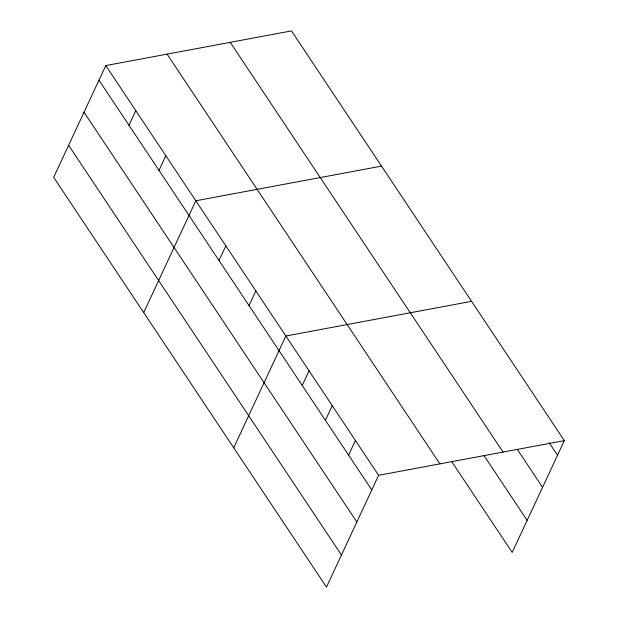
<?xml version="1.0" encoding="UTF-8"?>
<svg xmlns="http://www.w3.org/2000/svg" width="618" height="618" viewBox="0 0 618 618"><rect width="100%" height="100%" fill="white"/><g stroke="black" fill="none" stroke-linecap="round" stroke-linejoin="round"><path stroke-width="0.93" d="M105.794 65.57L53.666 177.358L326.482 587.1L378.618 475.312L564.334 440.642L291.518 30.9L105.794 65.57L378.618 475.312M128.977 125.276L135.805 110.637M158.988 170.352L165.817 155.713M143.693 312.577L195.821 200.78L381.545 166.111M219.011 260.495L225.833 245.856M249.023 305.562L255.844 290.923M233.728 447.787L285.856 335.999L471.58 301.329M302.217 385.462L309.046 370.823M325.408 420.286L332.237 405.655M348.598 455.118L355.427 440.48M564.334 440.642L512.206 552.43L451.596 461.407M549.078 442.612L557.513 455.273M517.266 449.34L542.558 487.339M230.228 42.341L503.044 452.082M483.94 455.466L527.154 520.371M167.084 54.129L439.9 463.871M98.965 80.209L371.789 489.943M84.017 112.267L356.841 522.009M68.613 145.3L341.437 555.041"/></g></svg>
